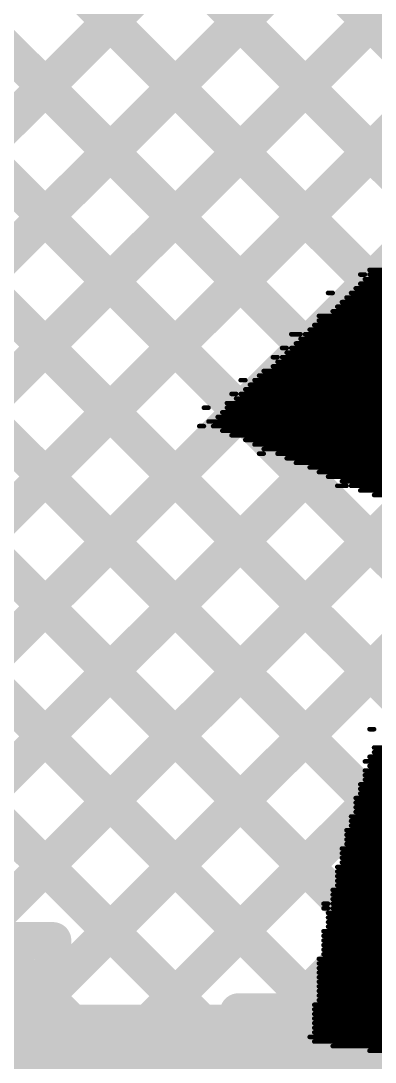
# Model space of a CAD drawing. Header units: millimetres. Extents: x 3.57 to 6.19, y 4.04 to 5.89.
# Drawn here: x 4.803 to 4.8801, y 5.0485 to 5.2752 of the extents above; entities that cross this region are included whole.
import ezdxf

# ---------------------------------------------------------------- set-up
doc = ezdxf.new("R2010")
doc.units = ezdxf.units.MM
doc.header["$MEASUREMENT"] = 0
for name, color, linetype in [('BottomLayer', 5, 'Continuous'), ('BottomOverlay', 54, 'Continuous'), ('TopLayer', 1, 'Continuous'), ('TopSolder', 216, 'Continuous')]:
    doc.layers.add(name, color=color, linetype=linetype)

# ---------------------------------------------------------------- blocks, each defined once
blk = doc.blocks.new('RVT1A101M0505_54')
at = {"layer": 'TopSolder'}
blk.add_solid([(0.02356, -0.0355), (0.14967, -0.0355), (0.02356, 0.0355), (0.14967, 0.0355)], dxfattribs=at)

msp = doc.modelspace()

# ---------------------------------------------------------------- linework, layer by layer
at = {"layer": 'BottomLayer'}
for points, const_width in [([(4.47995, 4.9325), (5.27473, 5.72728)], 0.008), ([(4.50824, 4.9325), (5.30301, 5.72728)], 0.008), ([(4.64837, 4.9595), (5.41615, 5.72728)], 0.008), ([(4.52813, 4.92411), (5.24219, 5.63817)], 0.008), ([(4.54227, 4.90996), (5.25094, 5.61863)], 0.008), ([(4.61969, 4.9591), (5.27334, 5.61275)], 0.008), ([(4.67666, 4.9595), (5.10918, 5.39202)], 0.008), ([(4.78314, 5.37091), (5.03591, 5.11814)], 0.008), ([(4.70494, 4.9595), (5.10729, 5.36185)], 0.008), ([(4.769, 5.35677), (5.02177, 5.104)], 0.008), ([(4.75486, 5.34263), (5.00763, 5.08986)], 0.008), ([(4.73323, 4.9595), (5.10729, 5.33356)], 0.008), ([(4.74072, 5.32848), (4.99348, 5.07572)], 0.008), ([(4.72658, 5.31434), (4.97934, 5.06158)], 0.008), ([(4.83105, 5.02904), (5.10729, 5.30528)], 0.008), ([(4.71243, 5.3002), (4.9652, 5.04743)], 0.008), ([(4.69829, 5.28606), (4.95106, 5.03329)], 0.008), ([(4.85999, 5.02969), (5.10729, 5.27699)], 0.008), ([(4.68415, 5.27192), (4.93692, 5.01915)], 0.008), ([(4.67001, 5.25777), (4.92277, 5.00501)], 0.008), ([(4.65564, 5.24386), (4.90863, 4.99087)], 0.008), ([(4.63171, 5.2395), (4.83851, 5.0327)], 0.008), ([(4.716, 5.138), (4.846, 5.008)], 0.025)]:
    msp.add_lwpolyline(points, dxfattribs=dict(at, const_width=const_width))
at = {"layer": 'BottomOverlay', "const_width": 0.001}
for points in [[(4.87683, 5.22), (4.87783, 5.22)], [(4.87883, 5.221), (4.99783, 5.221)], [(4.87883, 5.22), (4.99683, 5.22)], [(4.87683, 5.218), (4.99283, 5.218)], [(4.87783, 5.219), (4.99583, 5.219)], [(4.86983, 5.216), (4.87083, 5.216)], [(4.87383, 5.215), (4.98983, 5.215)], [(4.87483, 5.216), (4.99083, 5.216)], [(4.87583, 5.217), (4.99083, 5.217)], [(4.87183, 5.213), (4.99183, 5.213)], [(4.87283, 5.214), (4.99183, 5.214)], [(4.86783, 5.211), (4.99583, 5.211)], [(4.87083, 5.212), (4.99283, 5.212)], [(4.86583, 5.208), (4.99783, 5.208)], [(4.86683, 5.209), (4.99683, 5.209)], [(4.86783, 5.21), (4.99583, 5.21)], [(4.86183, 5.207), (4.86383, 5.207)], [(4.86383, 5.206), (4.99983, 5.206)], [(4.86483, 5.207), (4.99883, 5.207)], [(4.85983, 5.204), (4.86083, 5.204)], [(4.86183, 5.204), (5.00183, 5.204)], [(4.86283, 5.205), (5.00183, 5.205)], [(4.85783, 5.202), (4.85883, 5.202)], [(4.85983, 5.202), (5.00483, 5.202)], [(4.86083, 5.203), (5.00383, 5.203)], [(4.85583, 5.199), (5.00783, 5.199)], [(4.85783, 5.2), (5.00983, 5.2)], [(4.85883, 5.201), (5.00683, 5.201)], [(4.85083, 5.197), (4.85183, 5.197)], [(4.85383, 5.197), (5.01083, 5.197)], [(4.85483, 5.198), (5.00983, 5.198)], [(4.85183, 5.195), (5.01283, 5.195)], [(4.85283, 5.196), (5.01283, 5.196)], [(4.84883, 5.194), (4.84983, 5.194)], [(4.84983, 5.193), (5.01483, 5.193)], [(4.85083, 5.194), (5.01383, 5.194)], [(4.84283, 5.191), (4.84383, 5.191)], [(4.84683, 5.19), (5.01883, 5.19)], [(4.84783, 5.192), (5.01683, 5.192)], [(4.84783, 5.191), (5.01783, 5.191)], [(4.84383, 5.188), (5.02083, 5.188)], [(4.84583, 5.189), (5.01983, 5.189)], [(4.84183, 5.187), (4.84283, 5.187)], [(4.84483, 5.187), (5.02183, 5.187)], [(4.84683, 5.186), (5.02283, 5.186)], [(4.84883, 5.185), (5.02383, 5.185)], [(4.85183, 5.184), (5.02483, 5.184)], [(4.85383, 5.183), (5.02583, 5.183)], [(4.85483, 5.181), (4.85583, 5.181)], [(4.85583, 5.182), (5.02683, 5.182)], [(4.85883, 5.181), (5.02883, 5.181)], [(4.86083, 5.18), (5.02983, 5.18)], [(4.86283, 5.179), (5.03083, 5.179)], [(4.86583, 5.178), (5.03183, 5.178)], [(4.86783, 5.177), (5.03283, 5.177)], [(4.86983, 5.176), (5.03383, 5.176)], [(4.87183, 5.174), (4.87383, 5.174)], [(4.87283, 5.175), (5.03483, 5.175)], [(4.87483, 5.174), (5.03583, 5.174)], [(4.87683, 5.173), (5.03683, 5.173)], [(4.87983, 5.172), (5.03883, 5.172)], [(4.87883, 5.121), (4.87983, 5.121)], [(4.87883, 5.115), (4.90283, 5.115)], [(4.87983, 5.117), (4.90383, 5.117)], [(4.87983, 5.116), (4.90183, 5.116)], [(4.87783, 5.114), (4.90083, 5.114)], [(4.87883, 5.113), (4.90083, 5.113)], [(4.87783, 5.112), (4.90083, 5.112)], [(4.87783, 5.111), (4.89983, 5.111)], [(4.87683, 5.109), (4.89983, 5.109)], [(4.87783, 5.11), (4.89983, 5.11)], [(4.87583, 5.106), (4.89883, 5.106)], [(4.87683, 5.108), (4.89883, 5.108)], [(4.87683, 5.107), (4.89883, 5.107)], [(4.87583, 5.105), (4.89783, 5.105)], [(4.87583, 5.104), (4.89783, 5.104)], [(4.87483, 5.102), (4.89683, 5.102)], [(4.87583, 5.103), (4.89783, 5.103)], [(4.87483, 5.101), (4.89683, 5.101)], [(4.87483, 5.1), (4.89683, 5.1)], [(4.87383, 5.099), (4.89583, 5.099)], [(4.87383, 5.098), (4.89583, 5.098)], [(4.87383, 5.097), (4.89583, 5.097)], [(4.87283, 5.095), (4.89483, 5.095)], [(4.87383, 5.096), (4.89483, 5.096)], [(4.87283, 5.094), (4.89483, 5.094)], [(4.87283, 5.093), (4.89483, 5.093)], [(4.87183, 5.091), (4.89383, 5.091)], [(4.87283, 5.092), (4.89383, 5.092)], [(4.87183, 5.09), (4.89383, 5.09)], [(4.87183, 5.089), (4.89283, 5.089)], [(4.87183, 5.088), (4.89283, 5.088)], [(4.87083, 5.086), (4.89283, 5.086)], [(4.87183, 5.087), (4.89283, 5.087)], [(4.87083, 5.085), (4.89183, 5.085)], [(4.87083, 5.084), (4.89183, 5.084)], [(4.86883, 5.083), (4.86983, 5.083)], [(4.86883, 5.082), (4.86983, 5.082)], [(4.86983, 5.081), (4.89183, 5.081)], [(4.87083, 5.083), (4.89283, 5.083)], [(4.87083, 5.082), (4.89183, 5.082)], [(4.86983, 5.08), (4.89183, 5.08)], [(4.86983, 5.079), (4.89083, 5.079)], [(4.86883, 5.077), (4.89083, 5.077)], [(4.86983, 5.078), (4.89083, 5.078)], [(4.86883, 5.076), (4.89083, 5.076)], [(4.86883, 5.075), (4.89083, 5.075)], [(4.86883, 5.074), (4.88983, 5.074)], [(4.86883, 5.073), (4.88983, 5.073)], [(4.86883, 5.072), (4.88983, 5.072)], [(4.86783, 5.071), (4.88983, 5.071)], [(4.86783, 5.07), (4.88883, 5.07)], [(4.86783, 5.069), (4.88883, 5.069)], [(4.86783, 5.068), (4.88883, 5.068)], [(4.86783, 5.067), (4.88883, 5.067)], [(4.86783, 5.066), (4.88883, 5.066)], [(4.86783, 5.065), (4.88883, 5.065)], [(4.86783, 5.064), (4.88883, 5.064)], [(4.86783, 5.063), (4.88783, 5.063)], [(4.86683, 5.061), (4.88783, 5.061)], [(4.86783, 5.062), (4.88783, 5.062)], [(4.86683, 5.06), (4.88783, 5.06)], [(4.86683, 5.059), (4.88783, 5.059)], [(4.86683, 5.058), (4.88783, 5.058)], [(4.86683, 5.057), (4.88783, 5.057)], [(4.86583, 5.054), (4.88783, 5.054)], [(4.86683, 5.056), (4.88783, 5.056)], [(4.86683, 5.055), (4.88783, 5.055)], [(4.86683, 5.053), (4.88783, 5.053)], [(4.87083, 5.052), (4.88783, 5.052)], [(4.87883, 5.051), (4.88783, 5.051)]]:
    msp.add_lwpolyline(points, dxfattribs=at)
at = {"layer": 'BottomOverlay', "const_width": 0.0005}
for points in [[(4.87658, 5.22, 1), (4.87708, 5.22, 1)], [(4.87758, 5.22, 1), (4.87808, 5.22, 1)], [(4.87858, 5.221, 1), (4.87908, 5.221, 1)], [(4.87858, 5.22, 1), (4.87908, 5.22, 1)], [(4.87658, 5.218, 1), (4.87708, 5.218, 1)], [(4.87758, 5.219, 1), (4.87808, 5.219, 1)], [(4.86958, 5.216, 1), (4.87008, 5.216, 1)], [(4.87058, 5.216, 1), (4.87108, 5.216, 1)], [(4.87358, 5.215, 1), (4.87408, 5.215, 1)], [(4.87458, 5.216, 1), (4.87508, 5.216, 1)], [(4.87558, 5.217, 1), (4.87608, 5.217, 1)], [(4.87158, 5.213, 1), (4.87208, 5.213, 1)], [(4.87258, 5.214, 1), (4.87308, 5.214, 1)], [(4.86758, 5.211, 1), (4.86808, 5.211, 1)], [(4.87058, 5.212, 1), (4.87108, 5.212, 1)], [(4.86558, 5.208, 1), (4.86608, 5.208, 1)], [(4.86658, 5.209, 1), (4.86708, 5.209, 1)], [(4.86758, 5.21, 1), (4.86808, 5.21, 1)], [(4.86158, 5.207, 1), (4.86208, 5.207, 1)], [(4.86358, 5.207, 1), (4.86408, 5.207, 1)], [(4.86358, 5.206, 1), (4.86408, 5.206, 1)], [(4.86458, 5.207, 1), (4.86508, 5.207, 1)], [(4.85958, 5.204, 1), (4.86008, 5.204, 1)], [(4.86058, 5.204, 1), (4.86108, 5.204, 1)], [(4.86158, 5.204, 1), (4.86208, 5.204, 1)], [(4.86258, 5.205, 1), (4.86308, 5.205, 1)], [(4.85758, 5.202, 1), (4.85808, 5.202, 1)], [(4.85858, 5.202, 1), (4.85908, 5.202, 1)], [(4.85958, 5.202, 1), (4.86008, 5.202, 1)], [(4.86058, 5.203, 1), (4.86108, 5.203, 1)], [(4.85558, 5.199, 1), (4.85608, 5.199, 1)], [(4.85758, 5.2, 1), (4.85808, 5.2, 1)], [(4.85858, 5.201, 1), (4.85908, 5.201, 1)], [(4.85058, 5.197, 1), (4.85108, 5.197, 1)], [(4.85158, 5.197, 1), (4.85208, 5.197, 1)], [(4.85358, 5.197, 1), (4.85408, 5.197, 1)], [(4.85458, 5.198, 1), (4.85508, 5.198, 1)], [(4.85158, 5.195, 1), (4.85208, 5.195, 1)], [(4.85258, 5.196, 1), (4.85308, 5.196, 1)], [(4.84858, 5.194, 1), (4.84908, 5.194, 1)], [(4.84958, 5.194, 1), (4.85008, 5.194, 1)], [(4.84958, 5.193, 1), (4.85008, 5.193, 1)], [(4.85058, 5.194, 1), (4.85108, 5.194, 1)], [(4.84258, 5.191, 1), (4.84308, 5.191, 1)], [(4.84358, 5.191, 1), (4.84408, 5.191, 1)], [(4.84658, 5.19, 1), (4.84708, 5.19, 1)], [(4.84758, 5.192, 1), (4.84808, 5.192, 1)], [(4.84758, 5.191, 1), (4.84808, 5.191, 1)], [(4.84358, 5.188, 1), (4.84408, 5.188, 1)], [(4.84558, 5.189, 1), (4.84608, 5.189, 1)], [(4.84158, 5.187, 1), (4.84208, 5.187, 1)], [(4.84258, 5.187, 1), (4.84308, 5.187, 1)], [(4.84458, 5.187, 1), (4.84508, 5.187, 1)], [(4.84658, 5.186, 1), (4.84708, 5.186, 1)], [(4.84858, 5.185, 1), (4.84908, 5.185, 1)], [(4.85158, 5.184, 1), (4.85208, 5.184, 1)], [(4.85358, 5.183, 1), (4.85408, 5.183, 1)], [(4.85458, 5.181, 1), (4.85508, 5.181, 1)], [(4.85558, 5.182, 1), (4.85608, 5.182, 1)], [(4.85558, 5.181, 1), (4.85608, 5.181, 1)], [(4.85858, 5.181, 1), (4.85908, 5.181, 1)], [(4.86058, 5.18, 1), (4.86108, 5.18, 1)], [(4.86258, 5.179, 1), (4.86308, 5.179, 1)], [(4.86558, 5.178, 1), (4.86608, 5.178, 1)], [(4.86758, 5.177, 1), (4.86808, 5.177, 1)], [(4.86958, 5.176, 1), (4.87008, 5.176, 1)], [(4.87158, 5.174, 1), (4.87208, 5.174, 1)], [(4.87258, 5.175, 1), (4.87308, 5.175, 1)], [(4.87358, 5.174, 1), (4.87408, 5.174, 1)], [(4.87458, 5.174, 1), (4.87508, 5.174, 1)], [(4.87658, 5.173, 1), (4.87708, 5.173, 1)], [(4.87958, 5.172, 1), (4.88008, 5.172, 1)], [(4.87858, 5.121, 1), (4.87908, 5.121, 1)], [(4.87958, 5.121, 1), (4.88008, 5.121, 1)], [(4.87858, 5.115, 1), (4.87908, 5.115, 1)], [(4.87958, 5.117, 1), (4.88008, 5.117, 1)], [(4.87958, 5.116, 1), (4.88008, 5.116, 1)], [(4.87758, 5.114, 1), (4.87808, 5.114, 1)], [(4.87858, 5.113, 1), (4.87908, 5.113, 1)], [(4.87758, 5.112, 1), (4.87808, 5.112, 1)], [(4.87758, 5.111, 1), (4.87808, 5.111, 1)], [(4.87658, 5.109, 1), (4.87708, 5.109, 1)], [(4.87758, 5.11, 1), (4.87808, 5.11, 1)], [(4.87558, 5.106, 1), (4.87608, 5.106, 1)], [(4.87658, 5.108, 1), (4.87708, 5.108, 1)], [(4.87658, 5.107, 1), (4.87708, 5.107, 1)], [(4.87558, 5.105, 1), (4.87608, 5.105, 1)], [(4.87558, 5.104, 1), (4.87608, 5.104, 1)], [(4.87458, 5.102, 1), (4.87508, 5.102, 1)], [(4.87558, 5.103, 1), (4.87608, 5.103, 1)], [(4.87458, 5.101, 1), (4.87508, 5.101, 1)], [(4.87458, 5.1, 1), (4.87508, 5.1, 1)], [(4.87358, 5.099, 1), (4.87408, 5.099, 1)], [(4.87358, 5.098, 1), (4.87408, 5.098, 1)], [(4.87358, 5.097, 1), (4.87408, 5.097, 1)], [(4.87258, 5.095, 1), (4.87308, 5.095, 1)], [(4.87358, 5.096, 1), (4.87408, 5.096, 1)], [(4.87258, 5.094, 1), (4.87308, 5.094, 1)], [(4.87258, 5.093, 1), (4.87308, 5.093, 1)], [(4.87158, 5.091, 1), (4.87208, 5.091, 1)], [(4.87258, 5.092, 1), (4.87308, 5.092, 1)], [(4.87158, 5.09, 1), (4.87208, 5.09, 1)], [(4.87158, 5.089, 1), (4.87208, 5.089, 1)], [(4.87158, 5.088, 1), (4.87208, 5.088, 1)], [(4.87058, 5.086, 1), (4.87108, 5.086, 1)], [(4.87158, 5.087, 1), (4.87208, 5.087, 1)], [(4.87058, 5.085, 1), (4.87108, 5.085, 1)], [(4.87058, 5.084, 1), (4.87108, 5.084, 1)], [(4.86858, 5.083, 1), (4.86908, 5.083, 1)], [(4.86858, 5.082, 1), (4.86908, 5.082, 1)], [(4.86958, 5.083, 1), (4.87008, 5.083, 1)], [(4.86958, 5.082, 1), (4.87008, 5.082, 1)], [(4.86958, 5.081, 1), (4.87008, 5.081, 1)], [(4.87058, 5.083, 1), (4.87108, 5.083, 1)], [(4.87058, 5.082, 1), (4.87108, 5.082, 1)], [(4.86958, 5.08, 1), (4.87008, 5.08, 1)], [(4.86958, 5.079, 1), (4.87008, 5.079, 1)], [(4.86858, 5.077, 1), (4.86908, 5.077, 1)], [(4.86958, 5.078, 1), (4.87008, 5.078, 1)], [(4.86858, 5.076, 1), (4.86908, 5.076, 1)], [(4.86858, 5.075, 1), (4.86908, 5.075, 1)], [(4.86858, 5.074, 1), (4.86908, 5.074, 1)], [(4.86858, 5.073, 1), (4.86908, 5.073, 1)], [(4.86858, 5.072, 1), (4.86908, 5.072, 1)], [(4.86758, 5.071, 1), (4.86808, 5.071, 1)], [(4.86758, 5.07, 1), (4.86808, 5.07, 1)], [(4.86758, 5.069, 1), (4.86808, 5.069, 1)], [(4.86758, 5.068, 1), (4.86808, 5.068, 1)], [(4.86758, 5.067, 1), (4.86808, 5.067, 1)], [(4.86758, 5.066, 1), (4.86808, 5.066, 1)], [(4.86758, 5.065, 1), (4.86808, 5.065, 1)], [(4.86758, 5.064, 1), (4.86808, 5.064, 1)], [(4.86758, 5.063, 1), (4.86808, 5.063, 1)], [(4.86658, 5.061, 1), (4.86708, 5.061, 1)], [(4.86758, 5.062, 1), (4.86808, 5.062, 1)], [(4.86658, 5.06, 1), (4.86708, 5.06, 1)], [(4.86658, 5.059, 1), (4.86708, 5.059, 1)], [(4.86658, 5.058, 1), (4.86708, 5.058, 1)], [(4.86658, 5.057, 1), (4.86708, 5.057, 1)], [(4.86558, 5.054, 1), (4.86608, 5.054, 1)], [(4.86658, 5.056, 1), (4.86708, 5.056, 1)], [(4.86658, 5.055, 1), (4.86708, 5.055, 1)], [(4.86658, 5.053, 1), (4.86708, 5.053, 1)], [(4.87058, 5.052, 1), (4.87108, 5.052, 1)], [(4.87858, 5.051, 1), (4.87908, 5.051, 1)]]:
    msp.add_lwpolyline(points, format="xyb", close=True, dxfattribs=at)
at = {"layer": 'TopLayer', "const_width": 0.008}
for points in [[(4.86151, 5.0595), (5.10769, 5.30568)], [(4.60845, 5.061), (4.83745, 5.29)], [(4.6095, 5.29), (4.85033, 5.04917)], [(4.63574, 5.06001), (4.86574, 5.29)], [(4.63778, 5.29), (4.86829, 5.0595)], [(4.66607, 5.29), (4.89657, 5.0595)], [(4.67602, 5.072), (4.893, 5.28898)], [(4.69435, 5.29), (4.92485, 5.0595)], [(4.72263, 5.29), (4.95314, 5.0595)], [(4.75092, 5.29), (4.98142, 5.0595)], [(4.7792, 5.29), (5.025, 5.0442)], [(4.80748, 5.29), (5.025, 5.07249)], [(4.83577, 5.29), (5.025, 5.10077)], [(4.86405, 5.29), (5.025, 5.12905)], [(4.76387, 5.075), (4.973, 5.28413)], [(4.81, 5.03627), (5.05773, 5.284)], [(4.7043, 5.072), (4.9033, 5.271)], [(4.727, 5.06641), (4.93159, 5.271)], [(4.79216, 5.075), (4.98816, 5.271)], [(4.81, 5.06456), (5.01644, 5.271)], [(4.742, 5.075), (4.81, 5.075)], [(4.81, 4.987), (4.81, 5.075)], [(4.81, 5.06121), (4.83851, 5.0327)], [(4.85033, 5.03345), (4.85033, 5.0595)], [(4.85033, 5.0595), (4.99644, 5.0595)], [(4.83105, 5.02904), (4.85033, 5.04832)]]:
    msp.add_lwpolyline(points, dxfattribs=at)
at = {"layer": 'TopLayer', "const_width": 0.004}
for points in [[(4.808, 5.075, 1), (4.812, 5.075, 1)], [(4.808, 5.075, 1), (4.812, 5.075, 1)], [(4.808, 5.06456, 1), (4.812, 5.06456, 1)], [(4.808, 5.06121, 1), (4.812, 5.06121, 1)], [(4.84833, 5.0595, 1), (4.85233, 5.0595, 1)], [(4.84833, 5.0595, 1), (4.85233, 5.0595, 1)], [(4.85951, 5.0595, 1), (4.86351, 5.0595, 1)], [(4.86629, 5.0595, 1), (4.87029, 5.0595, 1)], [(4.84833, 5.04917, 1), (4.85233, 5.04917, 1)], [(4.84833, 5.04832, 1), (4.85233, 5.04832, 1)]]:
    msp.add_lwpolyline(points, format="xyb", close=True, dxfattribs=at)
at = {"layer": 'TopLayer'}
msp.add_solid([(4.755, 4.931), (4.986, 4.931), (4.755, 5.061), (4.986, 5.061)], dxfattribs=at)

# ---------------------------------------------------------------- block references
at = {"rotation": 180}
msp.add_blockref('RVT1A101M0505_54', (5.01, 5.014), dxfattribs=at)

doc.saveas('drawing.dxf')
